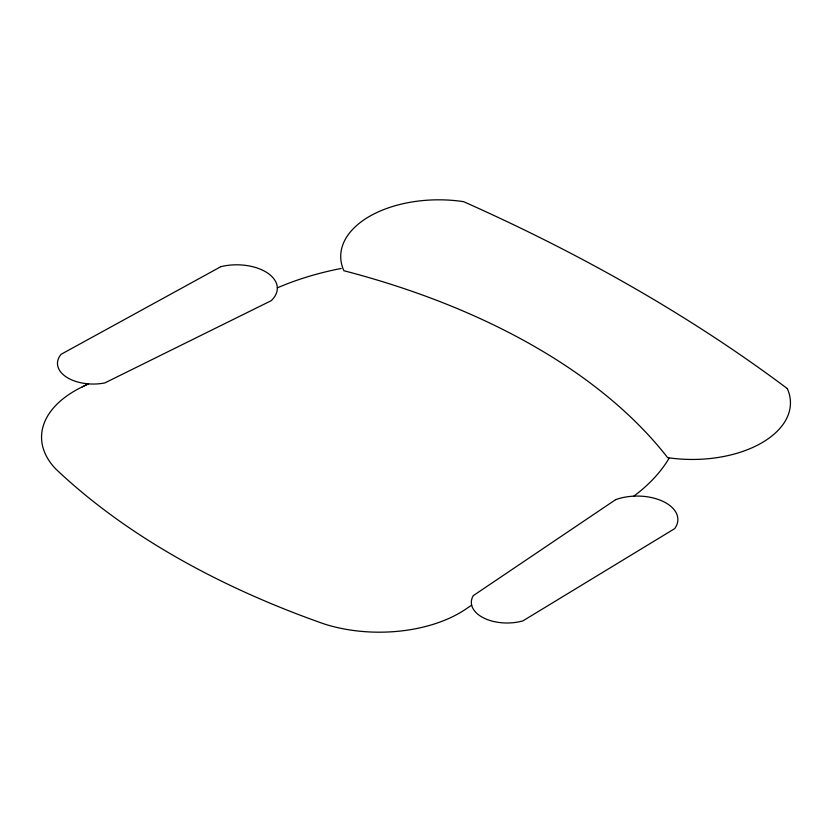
<?xml version="1.0" encoding="UTF-8"?>
<svg xmlns="http://www.w3.org/2000/svg" width="832" height="832" viewBox="0 0 832 832"><rect width="100%" height="100%" fill="white"/><g stroke="black" fill="none" stroke-linecap="round" stroke-linejoin="round"><path stroke-width="1.25" d="M471.671 605.155L466.336 608.754A113.63 65.603 0 0 1 324.386 624.021A800.79 462.332 0 0 1 55.692 468.894A113.63 65.603 0 0 1 82.139 386.942L88.213 383.854M82.139 386.942L88.369 383.864M669.084 458.234A227.24 131.196 0 0 1 633.828 496.153M277.316 287.872A227.24 131.196 0 0 1 341.224 268.455M615.628 499.658L473.273 595.65A35.755 20.644 0 0 0 483.475 617.854A35.755 20.644 0 0 0 522.922 620.87L674.69 528.632A40.633 23.462 0 0 0 663.551 501.654A40.633 23.462 0 0 0 615.628 499.658M220.906 266.646L61.162 354.266A35.755 20.644 0 0 0 66.373 377.042A35.755 20.644 0 0 0 104.832 382.928L271.097 300.747A40.633 23.462 0 0 0 267.644 273.073A40.633 23.462 0 0 0 220.906 266.646M787.28 388.554A1775.155 1024.878 0 0 0 463.538 201.646A98.093 56.628 0 0 0 343.886 270.722A644.904 372.33 0 0 1 667.628 457.631A98.093 56.628 0 0 0 787.28 388.554"/></g></svg>
